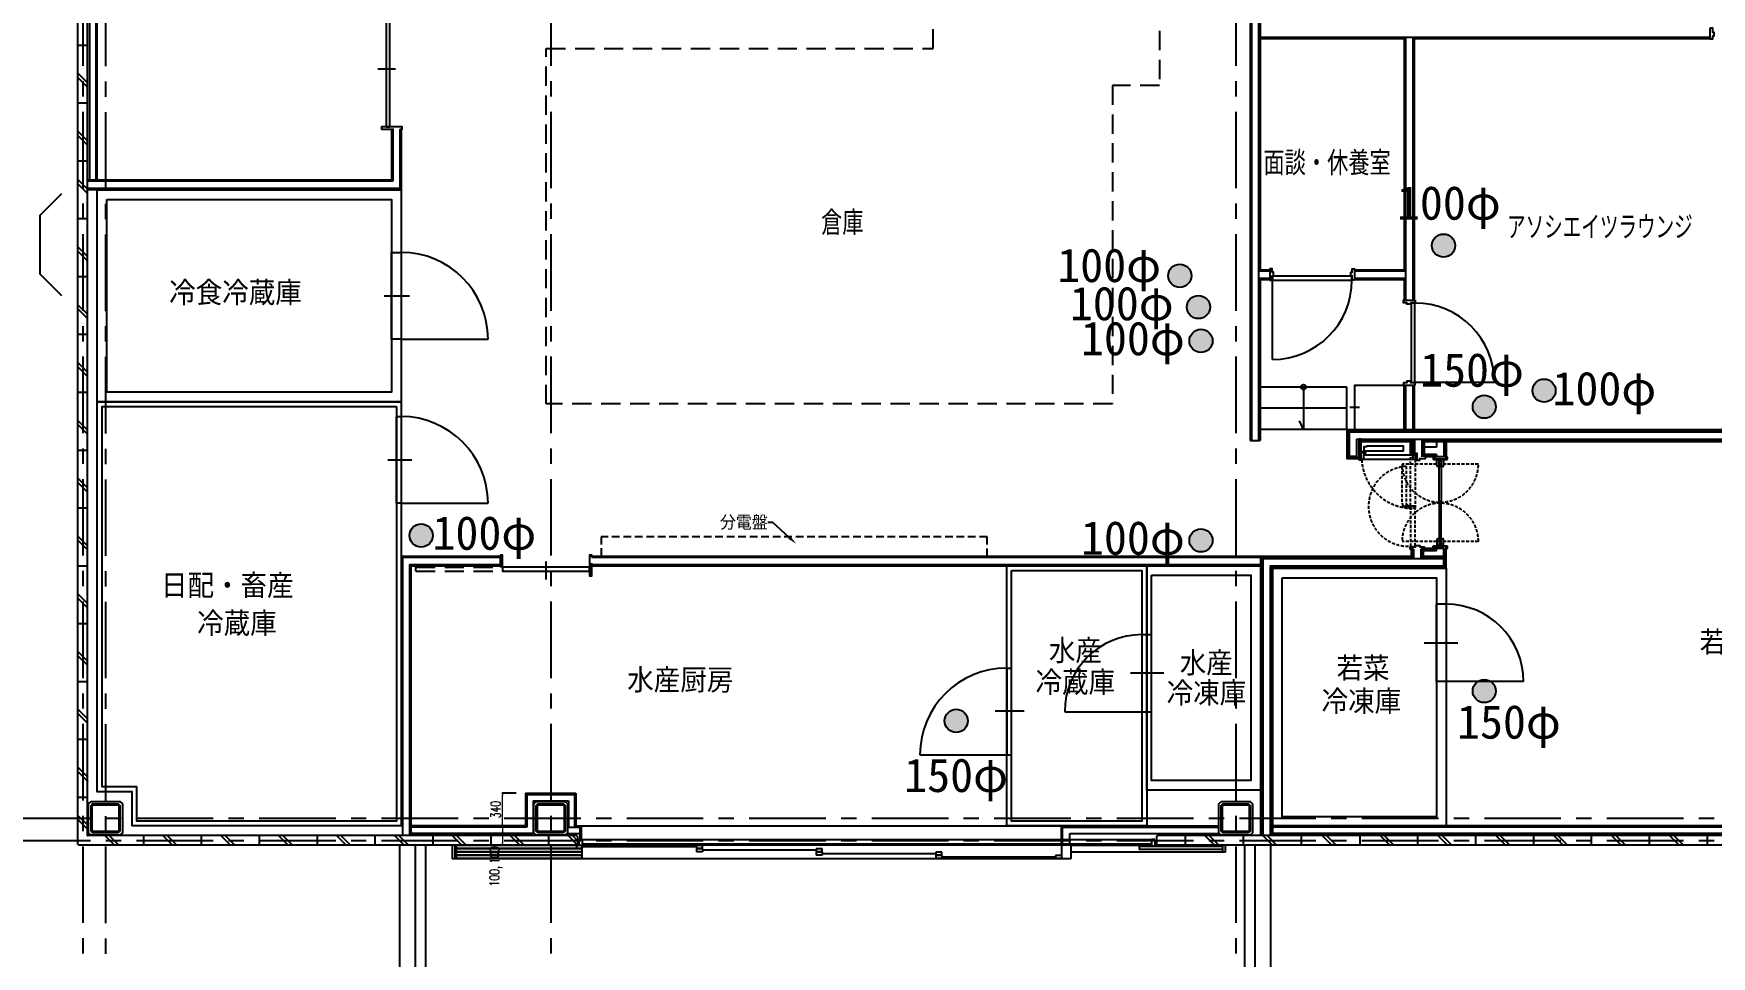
# Model space of a CAD drawing. Extents: x -119186 to 81257, y 1814 to 147180.
# Drawn here: x 24789 to 42180, y 23286 to 32860 of the extents above; entities that cross this region are included whole.
import ezdxf
from ezdxf import colors
from ezdxf.entities.mleader import LeaderData, LeaderLine
from ezdxf.enums import TextEntityAlignment as Align
from ezdxf.math import Vec2, Vec3

# ---------------------------------------------------------------- set-up
doc = ezdxf.new("R2010")
doc.units = 0
doc.header["$LTSCALE"] = 12.7
doc.header["$MEASUREMENT"] = 0
doc.header["$PDMODE"] = 1
doc.header["$PDSIZE"] = -2
for name, pattern in [('CENTER', [2, 1.25, -0.25, 0.25, -0.25]), ('DASHED', [0.75, 0.5, -0.25]), ('HIDDEN', [4.724409, 3.149606, -1.574803]), ('HIDDEN2', [0.1875, 0.125, -0.0625])]:
    doc.linetypes.add(name, pattern=pattern)
doc.layers.get('0').update_dxf_attribs({"linetype": 'CONTINUOUS'})
doc.layers.get('DEFPOINTS').update_dxf_attribs({"color": 1, "linetype": 'CONTINUOUS'})
for name, color, linetype in [('01扉', 7, 'CONTINUOUS'), ('02壁', 7, 'CONTINUOUS'), ('50 zones', 3, 'CONTINUOUS'), ('80_SHELL_TEXT', 7, 'CONTINUOUS'), ('85 shell', 7, 'CONTINUOUS'), ('A_寸法', 9, 'CONTINUOUS'), ('A_建築（下図）', 8, 'CONTINUOUS'), ('A_建築（什器）', 8, 'CONTINUOUS'), ('A_建築（冷蔵・冷凍庫）', 7, 'CONTINUOUS'), ('A_建築（建具）', 2, 'CONTINUOUS'), ('A_建築（新設・仕上げ）', 2, 'CONTINUOUS'), ('A_建築（軽鉄下地）', 8, 'CONTINUOUS'), ('A_通り芯', 8, 'CENTER')]:
    doc.layers.add(name, color=color, linetype=linetype)
doc.layers.add('A_冷媒用スリーブ', color=1, linetype='CONTINUOUS', true_color=0xff0000)
doc.layers.add('A_排水用スリーブ', color=5, linetype='CONTINUOUS', true_color=0x0000ff)
doc.styles.add('Dim', font='simplex.shx', dxfattribs={"width": 0.7, "bigfont": 'extfont2.shx'})
doc.styles.add('MUSER', font='SIMPLEX.shx', dxfattribs={"height": 300, "bigfont": 'BIGFONT.shx'})
doc.styles.get("Standard").update_dxf_attribs({"font": 'txt', "bigfont": 'BIGFONT.SHX'})
doc.styles.add('ゴシック', font='MS Gothic.ttf', dxfattribs={"height": 4})
doc.dimstyles.new('1-200', dxfattribs={"dimscale": 200, "dimtxt": 3, "dimasz": 1, "dimexe": 1, "dimexo": 1, "dimgap": 1, "dimtad": 1, "dimdec": 0, "dimtxsty": 'Dim', "dimblk": 'DOT', "dimcen": 2.5, "dimadec": 0, "dimazin": 0, "dimtfac": 1, "dimtdec": 0, "dimtix": 1, "dimtmove": 2, "dimatfit": 3, "dimldrblk": '引出線', "dimfxl": 1, "dimlwd": -1, "dimlwe": -1, "dimarcsym": 0})

# ---------------------------------------------------------------- blocks, each defined once
blk = doc.blocks.new('_Dot')
at = {"color": 0, "linetype": 'ByBlock', "lineweight": -2}
blk.add_line((-0.5, 0), (-1, 0), dxfattribs=at)
at = {"color": 0, "linetype": 'ByBlock', "const_width": 0.5}
blk.add_lwpolyline([(-0.25, 0, 1), (0.25, 0, 1)], format="xyb", close=True, dxfattribs=at)
blk = doc.blocks.new('*D24')
at = {"layer": 'A_寸法', "color": 0, "transparency": 16777216}
for p, q in [((29791, 24980), (29649, 24980)), ((29792, 24640), (29649, 24640))]:
    blk.add_line(p, q, dxfattribs=at)
at = {"layer": 'A_寸法', "color": 0, "lineweight": 13, "transparency": 16777216}
blk.add_line((29649, 24660), (29649, 24960), dxfattribs=at)
at = {"layer": 'DEFPOINTS', "color": 0, "transparency": 16777216}
for p in [(29649, 24980), (29791, 24980), (29792, 24640)]:
    blk.add_point(p, dxfattribs=at)
at = {"layer": 'A_寸法', "color": 0, "lineweight": 13, "transparency": 16777216, "xscale": 20, "yscale": 20, "zscale": 20}
for p, rotation in [((29649, 24980), 90), ((29649, 24640), 270)]:
    blk.add_blockref('_Dot', p, dxfattribs=dict(at, rotation=rotation))
at = {"layer": 'A_寸法', "color": 0, "transparency": 16777216, "insert": (29579, 24810), "char_height": 100, "attachment_point": 5, "rotation": 90, "style": 'Dim'}
blk.add_mtext('340', dxfattribs=at)
blk = doc.blocks.new('引出線')
at = {"color": 0, "linetype": 'ByBlock'}
for points in [[(0, 0), (-1.96, -0.4)], [(-1, 0), (0, 0)]]:
    blk.add_lwpolyline(points, dxfattribs=at)
blk = doc.blocks.new('*D25')
at = {"layer": 'A_寸法', "color": 0, "transparency": 16777216}
for p, q in [((29792, 24640), (29649, 24640)), ((29791, 24540), (29649, 24540))]:
    blk.add_line(p, q, dxfattribs=at)
at = {"layer": 'A_寸法', "color": 0, "lineweight": 13, "transparency": 16777216}
blk.add_line((29649, 24620), (29649, 24560), dxfattribs=at)
at = {"layer": 'DEFPOINTS', "color": 0, "transparency": 16777216}
for p in [(29649, 24540), (29791, 24540), (29792, 24640)]:
    blk.add_point(p, dxfattribs=at)
at = {"layer": 'A_寸法', "color": 0, "lineweight": 13, "transparency": 16777216, "xscale": 20, "yscale": 20, "zscale": 20}
for p, rotation in [((29649, 24640), 90), ((29649, 24540), 270)]:
    blk.add_blockref('_Dot', p, dxfattribs=dict(at, rotation=rotation))
at = {"layer": 'A_寸法', "color": 0, "transparency": 16777216, "insert": (29567, 24339), "char_height": 100, "attachment_point": 5, "rotation": 90, "style": 'Dim'}
blk.add_mtext('100', dxfattribs=at)
blk = doc.blocks.new('*D26')
at = {"layer": 'A_寸法', "color": 0, "transparency": 16777216}
for p, q in [((29792, 24540), (29649, 24540)), ((29790, 24440), (29649, 24440))]:
    blk.add_line(p, q, dxfattribs=at)
at = {"layer": 'A_寸法', "color": 0, "lineweight": 13, "transparency": 16777216}
blk.add_line((29649, 24520), (29649, 24460), dxfattribs=at)
at = {"layer": 'DEFPOINTS', "color": 0, "transparency": 16777216}
for p in [(29792, 24540), (29649, 24440), (29790, 24440)]:
    blk.add_point(p, dxfattribs=at)
at = {"layer": 'A_寸法', "color": 0, "lineweight": 13, "transparency": 16777216, "xscale": 20, "yscale": 20, "zscale": 20}
for p, rotation in [((29649, 24540), 90), ((29649, 24440), 270)]:
    blk.add_blockref('_Dot', p, dxfattribs=dict(at, rotation=rotation))
at = {"layer": 'A_寸法', "color": 0, "transparency": 16777216, "insert": (29581, 24118), "char_height": 100, "attachment_point": 5, "rotation": 90, "style": 'Dim'}
blk.add_mtext('100,', dxfattribs=at)

msp = doc.modelspace()

# ---------------------------------------------------------------- hatches: boundary and pattern name
at = {"layer": 'A_排水用スリーブ'}
h = msp.add_hatch(color=256, dxfattribs=at)
h.dxf.hatch_style = 1
h.paths.add_polyline_path([(39523.3, 30659.7, 1), (39283.3, 30659.7, 1)])
h = msp.add_hatch(color=256, dxfattribs=at)
h.dxf.hatch_style = 1
h.paths.add_polyline_path([(36789.5, 30347.1, 1), (36549.5, 30347.1, 1)])
h = msp.add_hatch(color=256, dxfattribs=at)
h.dxf.hatch_style = 1
h.paths.add_polyline_path([(36983.1, 30022.8, 1), (36743.1, 30022.8, 1)])
h = msp.add_hatch(color=256, dxfattribs=at)
h.dxf.hatch_style = 1
h.paths.add_polyline_path([(37009.6, 29671.8, 1), (36769.6, 29671.8, 1)])
h = msp.add_hatch(color=256, dxfattribs=at)
h.dxf.hatch_style = 1
h.paths.add_polyline_path([(40565.4, 29156, 1), (40325.4, 29156, 1)])
h = msp.add_hatch(color=256, dxfattribs=at)
h.dxf.hatch_style = 1
h.paths.add_polyline_path([(39946.1, 28988.4, 1), (39706.1, 28988.4, 1)])
h = msp.add_hatch(color=256, dxfattribs=at)
h.dxf.hatch_style = 1
h.paths.add_polyline_path([(28926.6, 27653, 1), (28686.6, 27653, 1)])
h = msp.add_hatch(color=256, dxfattribs=at)
h.dxf.hatch_style = 1
h.paths.add_polyline_path([(37009.6, 27602.6, 1), (36769.6, 27602.6, 1)])
h = msp.add_hatch(color=256, dxfattribs=at)
h.dxf.hatch_style = 1
h.paths.add_polyline_path([(39946.1, 26039.1, 1), (39706.1, 26039.1, 1)])
h = msp.add_hatch(color=256, dxfattribs=at)
h.dxf.hatch_style = 1
h.paths.add_polyline_path([(34472.5, 25730.3, 1), (34232.5, 25730.3, 1)])

# ---------------------------------------------------------------- linework, layer by layer
at = {"color": 8}
msp.add_lwpolyline([(36377.1, 27239.9), (37405.9, 27239.9), (37405.9, 25110), (36377.1, 25110)], close=True, dxfattribs=at)
msp.add_arc((39085.7, 28465.4), 35.4, 315, 135, dxfattribs=at)
at = {"layer": '01扉', "color": 8}
for p, q in [((39334.6, 28442.9), (39404.6, 28442.9)), ((39334.6, 28377.9), (39334.6, 28442.9)), ((39334.6, 28438.9), (39404.6, 28438.9)), ((39359.1, 28367.9), (39344.6, 28367.9)), ((39358, 28418.4), (39358, 28426.9)), ((39359, 28426.9), (39359, 28418.4)), ((39359.1, 27997.9), (39359.1, 28423.9)), ((39380.1, 28423.9), (39359.1, 28423.9)), ((39359.9, 27998.7), (39359.9, 28423.9)), ((39363.2, 28423.9), (39363.2, 28430.5)), ((39364.4, 28423.9), (39363.2, 28423.9)), ((39375.2, 28432.9), (39364, 28432.9)), ((39364.4, 28423.9), (39364.4, 28429.9)), ((39374.3, 28430.4), (39364.9, 28430.4)), ((39366.6, 28432.9), (39367.6, 28431.5)), ((39367.6, 28430.4), (39367.6, 28431.5)), ((39367.6, 28431.5), (39371.6, 28431.5)), ((39369.3, 28432.8), (39369.5, 28432.6)), ((39370, 28432.8), (39369.8, 28432.6)), ((39371.6, 28431.5), (39372.6, 28432.9)), ((39371.6, 28430.4), (39371.6, 28431.5)), ((39374.8, 28423.9), (39374.8, 28429.9)), ((39376, 28423.9), (39374.8, 28423.9)), ((39376, 28423.9), (39376, 28430.5)), ((39379.3, 28423.9), (39379.3, 27998.7)), ((39380.1, 28423.9), (39380.1, 27997.9)), ((39394.6, 28367.9), (39380.1, 28367.9)), ((39380.2, 28426.9), (39380.2, 28418.4)), ((39381.2, 28418.4), (39381.2, 28426.9)), ((39404.6, 28442.9), (39404.6, 28377.9)), ((39366.6, 28010.2), (39366.6, 27998.7)), ((39366.6, 28010.2), (39372.6, 28010.2)), ((39368.8, 28005.9), (39370.4, 28005.9)), ((39368.8, 28005.9), (39368.8, 27998.7)), ((39369.6, 28005.9), (39369.6, 27997.9)), ((39369.6, 27997.9), (39369.6, 28005.9)), ((39370.4, 27998.7), (39370.4, 28005.9)), ((39372.6, 27998.7), (39372.6, 28010.2)), ((39369.6, 27997.9), (39359.1, 27997.9)), ((39359.1, 27987.9), (39359.1, 27561.9)), ((39369.6, 27987.9), (39359.1, 27987.9)), ((39368.8, 27998.7), (39359.9, 27998.7)), ((39359.9, 27987.1), (39359.9, 27561.9)), ((39368.8, 27987.1), (39359.9, 27987.1)), ((39366.6, 27975.6), (39366.6, 27987.1)), ((39366.6, 27975.6), (39372.6, 27975.6)), ((39368.8, 27979.9), (39368.8, 27987.1)), ((39368.8, 27979.9), (39370.4, 27979.9)), ((39380.1, 27997.9), (39369.6, 27997.9)), ((39369.6, 27979.9), (39369.6, 27987.9)), ((39369.6, 27987.9), (39369.6, 27979.9)), ((39380.1, 27987.9), (39369.6, 27987.9)), ((39379.3, 27998.7), (39370.4, 27998.7)), ((39370.4, 27987.1), (39370.4, 27979.9)), ((39379.3, 27987.1), (39370.4, 27987.1)), ((39372.6, 27987.1), (39372.6, 27975.6)), ((39379.3, 27561.9), (39379.3, 27987.1)), ((39380.1, 27561.9), (39380.1, 27987.9)), ((39334.6, 27607.9), (39334.6, 27542.9)), ((39334.6, 27546.9), (39404.6, 27546.9)), ((39334.6, 27542.9), (39404.6, 27542.9)), ((39359.1, 27617.9), (39344.6, 27617.9)), ((39358, 27567.4), (39358, 27558.9)), ((39359, 27558.9), (39359, 27567.4)), ((39380.1, 27561.9), (39359.1, 27561.9)), ((39364.4, 27561.9), (39363.2, 27561.9)), ((39363.2, 27561.9), (39363.2, 27555.3)), ((39375.2, 27552.9), (39364, 27552.9)), ((39364.4, 27561.9), (39364.4, 27555.9)), ((39374.3, 27555.4), (39364.9, 27555.4)), ((39366.6, 27552.9), (39367.6, 27554.3)), ((39367.6, 27555.4), (39367.6, 27554.3)), ((39367.6, 27554.3), (39371.6, 27554.3)), ((39369.3, 27553), (39369.5, 27553.1)), ((39370, 27553), (39369.8, 27553.1)), ((39371.6, 27555.4), (39371.6, 27554.3)), ((39371.6, 27554.3), (39372.6, 27552.9)), ((39374.8, 27561.9), (39374.8, 27555.9)), ((39376, 27561.9), (39374.8, 27561.9)), ((39376, 27561.9), (39376, 27555.3)), ((39394.6, 27617.9), (39380.1, 27617.9)), ((39380.2, 27558.9), (39380.2, 27567.4)), ((39381.2, 27567.4), (39381.2, 27558.9)), ((39404.6, 27542.9), (39404.6, 27607.9))]:
    msp.add_line(p, q, dxfattribs=at)
at = {"layer": '01扉', "color": 8, "linetype": 'HIDDEN', "ltscale": 0.75}
for p, q in [((39380.1, 28367.9), (39359.1, 28367.9)), ((39380.1, 27617.9), (39359.1, 27617.9))]:
    msp.add_line(p, q, dxfattribs=at)
for centre, radius in [((39369.6, 28393.4), 6.5), ((39369.6, 28393.4), 5), ((39369.6, 27592.4), 6.5), ((39369.6, 27592.4), 5)]:
    msp.add_circle(centre, radius, dxfattribs=at)
at = {"layer": '01扉', "color": 8}
for centre, radius, start, end in [((39344.6, 28377.9), 10, 180, 270), ((39364, 28426.9), 6, 90, 180), ((39358.5, 28418.4), 0.5, 180, 0), ((39364, 28426.9), 5, 116.74368, 180), ((39362.2, 28430.5), 1, 0, 116.74368), ((39364.9, 28429.9), 0.5, 90, 180), ((39369.2, 28432.7), 0.2, 44.96122, 90), ((39369.6, 28432.8), 0.2, 224.84862, 270.00002), ((39369.6, 28432.8), 0.2, 269.99998, 315.15138), ((39370.1, 28432.7), 0.2, 90, 135.03878), ((39374.3, 28429.9), 0.5, 0, 90), ((39375.2, 28426.9), 6, 0, 90), ((39377, 28430.5), 1, 63.25632, 180), ((39375.2, 28426.9), 5, 0, 63.25632), ((39380.7, 28418.4), 0.5, 180, 0), ((39394.6, 28377.9), 10, 270, 0), ((39344.6, 27607.9), 10, 90, 180), ((39358.5, 27567.4), 0.5, 0, 180), ((39364, 27558.9), 6, 180, 270), ((39364, 27558.9), 5, 180, 243.25632), ((39362.2, 27555.3), 1, 243.25632, 0), ((39364.9, 27555.9), 0.5, 180, 270), ((39369.2, 27553.1), 0.2, 270, 315.03878), ((39369.6, 27553), 0.2, 89.99998, 135.15138), ((39369.6, 27553), 0.2, 44.84862, 90.00002), ((39370.1, 27553.1), 0.2, 224.96122, 270), ((39374.3, 27555.9), 0.5, 270, 0), ((39375.2, 27558.9), 6, 270, 0), ((39377, 27555.3), 1, 180, 296.74368), ((39375.2, 27558.9), 5, 296.74368, 0), ((39380.7, 27567.4), 0.5, 0, 180), ((39394.6, 27607.9), 10, 0, 90)]:
    msp.add_arc(centre, radius, start, end, dxfattribs=at)
at = {"layer": '02壁', "color": 8}
for points in [[(39299.1, 28467.9, 0.4142136), (39297.1, 28465.9), (39297.1, 28444.9, 0.4142136), (39299.1, 28442.9), (39440.1, 28442.9, 0.4142136), (39442.1, 28444.9), (39442.1, 28465.9, 0.4142136), (39440.1, 28467.9), (39422.1, 28467.9), (39422.1, 28466.3), (39440.5, 28466.3), (39440.5, 28444.5), (39298.7, 28444.5), (39298.7, 28466.3), (39317.1, 28466.3), (39317.1, 28467.9)], [(39299.1, 27517.9, -0.4142136), (39297.1, 27519.9), (39297.1, 27540.9, -0.4142136), (39299.1, 27542.9), (39440.1, 27542.9, -0.4142136), (39442.1, 27540.9), (39442.1, 27519.9, -0.4142136), (39440.1, 27517.9), (39422.1, 27517.9), (39422.1, 27519.5), (39440.5, 27519.5), (39440.5, 27541.3), (39298.7, 27541.3), (39298.7, 27519.5), (39317.1, 27519.5), (39317.1, 27517.9)]]:
    msp.add_lwpolyline(points, format="xyb", close=True, dxfattribs=at)
at = {"layer": '50 zones', "color": 8, "linetype": 'HIDDEN', "ltscale": 5}
msp.add_lwpolyline([(30102.1, 32706.2), (34112.1, 32706.2), (34112.1, 34387.5), (36458.1, 34387.5), (36458.1, 32321.2), (35972.1, 32321.2), (35972.1, 29017.3), (30102.1, 29017.3)], close=True, dxfattribs=at)
at = {"layer": '85 shell', "color": 8}
for p, q in [((39332.1, 26139.9), (39332.1, 26939.9)), ((39432.2, 26939.9), (39332.1, 26939.9)), ((39432.1, 26939.9), (39432.1, 26139.9)), ((39432.2, 26939.9), (39432.2, 26139.9)), ((36277.1, 26624.9), (36277.1, 25824.9)), ((36277.1, 26624.9), (36277.1, 25824.9)), ((36277.1, 26624.9), (36377.1, 26624.9)), ((36377.1, 25824.9), (36377.1, 26624.9)), ((39203.3, 26541.2), (39551.7, 26541.2)), ((39203.3, 26541.2), (39551.7, 26541.2)), ((34877.1, 26278.1), (34877.1, 25378.1)), ((34877.1, 26278.1), (34877.1, 25378.1)), ((34877.1, 26278.1), (34927.1, 26278.1)), ((34927.1, 25378.1), (34927.1, 26278.1)), ((36506, 26226.2), (36157.5, 26226.2)), ((36506, 26226.2), (36157.6, 26226.2)), ((40232.2, 26139.9), (39332.1, 26139.9)), ((35056, 25829.4), (34757.5, 25829.4)), ((35056, 25829.4), (34757.6, 25829.4)), ((35477.1, 25824.9), (36377.1, 25824.9)), ((33977.1, 25378.1), (34927.1, 25378.1))]:
    msp.add_line(p, q, dxfattribs=at)
for centre, radius, start, end in [((39432.2, 26139.9), 800, 0, 90), ((36277.1, 25824.9), 800, 90, 180), ((34877.1, 25378.1), 900, 90.0006, 180.0006)]:
    msp.add_arc(centre, radius, start, end, dxfattribs=at)
at = {"layer": 'A_冷媒用スリーブ'}
msp.add_lwpolyline([(25077.2, 31195.9), (24852.6, 30971.5), (24852.6, 30366.7), (25077.2, 30142.3)], dxfattribs=at)
at = {"layer": 'A_建築（下図）', "color": 8, "linetype": 'Continuous'}
for p, q in [((25249.6, 24448.1), (25249.6, 42331.9)), ((25349.6, 24540.4), (25349.6, 42331.9)), ((25249.6, 32739.9), (25349.6, 32739.9)), ((25249.6, 32447.2), (25349.6, 32347.2)), ((25249.6, 32402.9), (25349.6, 32302.9)), ((25249.6, 32139.9), (25349.6, 32139.9)), ((25249.6, 31847.2), (25349.6, 31747.2)), ((25249.6, 31802.9), (25349.6, 31702.9)), ((25249.6, 31539.9), (25349.6, 31539.9)), ((25249.6, 31344.5), (25349.6, 31244.5)), ((25249.6, 31300.1), (25349.6, 31200.1)), ((25249.6, 30939.9), (25349.6, 30939.9)), ((25249.6, 30647.2), (25349.6, 30547.2)), ((25249.6, 30602.9), (25349.6, 30502.9)), ((25249.6, 30339.9), (25349.6, 30339.9)), ((25249.6, 30047.2), (25349.6, 29947.2)), ((25249.6, 30002.9), (25349.6, 29902.9)), ((25249.6, 29739.9), (25349.6, 29739.9)), ((25249.6, 29447.2), (25349.6, 29347.2)), ((25249.6, 29402.9), (25349.6, 29302.9)), ((25249.6, 29139.9), (25349.6, 29139.9)), ((25249.6, 28847.2), (25349.6, 28747.2)), ((25249.6, 28802.9), (25349.6, 28702.9)), ((25249.6, 28539.9), (25349.6, 28539.9)), ((25249.6, 28247.2), (25349.6, 28147.2)), ((25249.6, 28202.9), (25349.6, 28102.9)), ((25249.6, 27939.9), (25349.6, 27939.9)), ((25249.6, 27647.2), (25349.6, 27547.2)), ((25249.6, 27602.9), (25349.6, 27502.9)), ((25249.6, 27339.9), (25349.6, 27339.9)), ((25249.6, 27047.2), (25349.6, 26947.2)), ((25249.6, 27002.9), (25349.6, 26902.9)), ((25249.6, 26739.9), (25349.6, 26739.9)), ((25251.7, 26447.2), (25351.7, 26347.2)), ((25251.7, 26402.9), (25351.7, 26302.9)), ((25251.7, 26139.9), (25351.7, 26139.9)), ((25251.7, 25847.2), (25351.7, 25747.2)), ((25251.7, 25802.9), (25351.7, 25702.9)), ((25251.7, 25539.9), (25351.7, 25539.9)), ((25251.7, 25247.2), (25351.7, 25147.2)), ((25251.7, 25202.9), (25351.7, 25102.9)), ((25251.7, 24939.9), (25351.7, 24939.9)), ((25249.6, 24750.2), (25349.6, 24650.2)), ((25249.6, 24705.9), (25349.6, 24605.9)), ((30419.1, 24539.9), (25350.1, 24539.9)), ((25529.4, 24539.9), (25629.4, 24439.9)), ((25573.8, 24539.9), (25673.8, 24439.9)), ((25927.1, 24539.9), (25927.1, 24439.9)), ((26129.4, 24539.9), (26229.4, 24439.9)), ((26173.8, 24539.9), (26273.8, 24439.9)), ((26527.1, 24539.9), (26527.1, 24439.9)), ((26729.4, 24539.9), (26829.4, 24439.9)), ((26773.8, 24539.9), (26873.8, 24439.9)), ((27127.1, 24539.9), (27127.1, 24439.9)), ((27329.4, 24539.9), (27429.4, 24439.9)), ((27373.8, 24539.9), (27473.8, 24439.9)), ((27727.1, 24539.9), (27727.1, 24439.9)), ((27929.4, 24539.9), (28029.4, 24439.9)), ((27973.8, 24539.9), (28073.8, 24439.9)), ((28327.1, 24539.9), (28327.1, 24439.9)), ((28529.4, 24539.9), (28629.4, 24439.9)), ((28573.8, 24539.9), (28673.8, 24439.9)), ((28927.1, 24539.9), (28927.1, 24439.9)), ((29129.4, 24539.9), (29229.4, 24439.9)), ((29173.8, 24539.9), (29273.8, 24439.9)), ((29527.1, 24539.9), (29527.1, 24439.9)), ((29729.4, 24539.9), (29829.4, 24439.9)), ((29773.8, 24539.9), (29873.8, 24439.9)), ((30127.1, 24539.9), (30127.1, 24439.9)), ((30329.4, 24539.9), (30424.3, 24445.1)), ((30373.8, 24539.9), (30427.1, 24486.5)), ((30419.1, 24539.9), (30427.1, 24531.9)), ((30427.1, 24531.9), (30427.1, 24447.9)), ((36427.1, 24531.9), (36435.1, 24539.9)), ((36427.1, 24531.9), (36427.1, 24447.9)), ((44101.6, 24539.9), (36435.1, 24539.9)), ((36727.1, 24539.9), (36727.1, 24439.9)), ((36929.4, 24539.9), (37029.4, 24439.9)), ((36973.8, 24539.9), (37073.8, 24439.9)), ((37327.1, 24539.9), (37327.1, 24439.9)), ((37529.4, 24539.9), (37629.4, 24439.9)), ((37573.8, 24539.9), (37673.8, 24439.9)), ((37927.1, 24539.9), (37927.1, 24439.9)), ((38145.2, 24539.9), (38245.2, 24439.9)), ((38189.6, 24539.9), (38289.6, 24439.9)), ((38534.8, 24539.9), (38534.8, 24439.9)), ((38745.2, 24539.9), (38845.2, 24439.9)), ((38789.6, 24539.9), (38889.6, 24439.9)), ((39134.8, 24539.9), (39134.8, 24439.9)), ((39345.2, 24539.9), (39445.2, 24439.9)), ((39389.6, 24539.9), (39489.6, 24439.9)), ((39734.8, 24539.9), (39734.8, 24439.9)), ((39945.2, 24539.9), (40045.2, 24439.9)), ((39989.6, 24539.9), (40089.6, 24439.9)), ((40334.8, 24539.9), (40334.8, 24439.9)), ((40545.2, 24539.9), (40645.2, 24439.9)), ((40589.6, 24539.9), (40689.6, 24439.9)), ((40934.8, 24539.9), (40934.8, 24439.9)), ((41145.2, 24539.9), (41245.2, 24439.9)), ((41189.6, 24539.9), (41289.6, 24439.9)), ((41534.8, 24539.9), (41534.8, 24439.9)), ((41747.2, 24539.9), (41847.2, 24439.9)), ((41791.6, 24539.9), (41891.6, 24439.9)), ((42134.8, 24539.9), (42134.8, 24439.9)), ((25249.8, 24447.7), (25257.6, 24439.9)), ((30419.1, 24439.9), (25257.6, 24439.9)), ((30441.6, 24439.9), (25280.2, 24439.9)), ((28586.6, 22476.9), (28586.6, 24439.9)), ((28854.6, 22744.9), (28854.6, 24439.9)), ((29127.1, 24439.9), (29127.1, 24299.9)), ((29172.1, 24439.9), (29142.1, 24439.9)), ((29157.1, 24439.9), (29157.1, 24299.9)), ((30477.1, 24437.4), (30417.1, 24437.4)), ((30417.1, 24437.4), (30417.1, 24407.4)), ((30477.1, 24407.4), (30417.1, 24407.4)), ((30427.1, 24447.9), (30419.1, 24439.9)), ((30442.1, 24499.9), (30442.1, 24439.9)), ((30442.1, 24499.9), (30477.1, 24499.9)), ((30442.1, 24439.9), (30477.1, 24439.9)), ((30477.1, 24499.9), (30477.1, 24439.9)), ((30477.1, 24499.9), (36377.1, 24499.9)), ((30477.1, 24454.9), (36377.1, 24454.9)), ((35442.1, 24439.9), (30477.1, 24439.9)), ((30477.1, 24407.4), (30477.1, 24437.4)), ((31662.1, 24422.4), (30477.1, 24422.4)), ((30499.6, 24454.9), (36377.1, 24454.9)), ((31722.1, 24437.4), (31662.1, 24437.4)), ((31662.1, 24437.4), (31662.1, 24407.4)), ((31722.1, 24407.4), (31662.1, 24407.4)), ((31722.1, 24402.4), (31662.1, 24402.4)), ((31662.1, 24402.4), (31662.1, 24372.4)), ((31722.1, 24372.4), (31662.1, 24372.4)), ((31722.1, 24407.4), (31722.1, 24437.4)), ((31722.1, 24402.4), (31722.1, 24372.4)), ((32902.1, 24387.4), (31722.1, 24387.4)), ((32962.1, 24402.4), (32902.1, 24402.4)), ((32902.1, 24402.4), (32902.1, 24372.4)), ((32962.1, 24372.4), (32902.1, 24372.4)), ((32962.1, 24367.4), (32902.1, 24367.4)), ((32902.1, 24367.4), (32902.1, 24337.4)), ((32962.1, 24372.4), (32962.1, 24402.4)), ((32962.1, 24367.4), (32962.1, 24337.4)), ((34142.1, 24352.4), (32962.1, 24352.4)), ((34202.1, 24367.4), (34142.1, 24367.4)), ((34142.1, 24367.4), (34142.1, 24337.4)), ((34202.1, 24337.4), (34202.1, 24367.4)), ((35442.1, 24439.9), (35442.1, 24299.9)), ((35542.1, 24439.9), (35442.1, 24439.9)), ((35542.1, 24439.9), (36377.1, 24439.9)), ((35542.1, 24439.9), (35542.1, 24299.9)), ((37117.1, 24369.9), (35542.1, 24369.9)), ((35564.6, 24439.9), (36377.1, 24439.9)), ((37139.6, 24369.9), (35564.6, 24369.9)), ((37117.1, 24425.9), (36247.1, 24425.9)), ((36247.1, 24425.9), (36247.1, 24395.9)), ((37117.1, 24395.9), (36247.1, 24395.9)), ((36377.1, 24499.9), (36377.1, 24429.9)), ((36412.1, 24499.9), (36377.1, 24499.9)), ((36412.1, 24429.9), (36377.1, 24429.9)), ((36412.1, 24499.9), (36412.1, 24429.9)), ((36427.1, 24447.9), (36435.1, 24439.9)), ((40927.1, 24439.9), (36435.1, 24439.9)), ((44101.6, 24439.9), (36457.6, 24439.9)), ((37117.1, 24369.9), (37117.1, 24439.9)), ((37142.1, 24369.9), (37117.1, 24369.9)), ((37142.1, 24369.9), (37142.1, 24439.9)), ((37344.6, 22744.9), (37344.6, 24439.9)), ((37612.6, 22476.9), (37612.6, 24439.9)), ((44101.6, 24439.9), (39384.8, 24439.9)), ((29157.1, 24299.9), (29127.1, 24299.9)), ((35442.1, 24299.9), (29157.1, 24299.9)), ((32962.1, 24337.4), (32902.1, 24337.4)), ((34202.1, 24337.4), (34142.1, 24337.4)), ((34202.1, 24332.4), (34142.1, 24332.4)), ((34142.1, 24332.4), (34142.1, 24302.4)), ((34202.1, 24302.4), (34142.1, 24302.4)), ((34202.1, 24332.4), (34202.1, 24302.4)), ((35382.1, 24317.4), (34202.1, 24317.4)), ((35442.1, 24332.4), (35382.1, 24332.4)), ((35382.1, 24332.4), (35382.1, 24302.4)), ((35442.1, 24302.4), (35382.1, 24302.4)), ((35542.1, 24299.9), (35442.1, 24299.9))]:
    msp.add_line(p, q, dxfattribs=at)
at = {"layer": 'A_建築（下図）', "color": 8}
for p, q in [((28749.6, 22639.9), (28749.6, 24439.9)), ((29172.1, 24407.4), (29172.1, 24437.4)), ((30477.1, 24437.4), (29172.1, 24437.4)), ((30477.1, 24407.4), (29172.1, 24407.4)), ((29172.1, 24372.4), (29172.1, 24402.4)), ((30477.1, 24402.4), (29172.1, 24402.4)), ((30477.1, 24372.4), (29172.1, 24372.4)), ((29172.1, 24337.4), (29172.1, 24367.4)), ((30477.1, 24367.4), (29172.1, 24367.4)), ((30477.1, 24372.4), (30477.1, 24402.4)), ((30477.1, 24337.4), (30477.1, 24367.4)), ((37449.6, 22639.9), (37449.6, 24439.9)), ((30477.1, 24337.4), (29172.1, 24337.4)), ((29172.1, 24302.4), (29172.1, 24332.4)), ((30477.1, 24332.4), (29172.1, 24332.4)), ((30477.1, 24302.4), (29172.1, 24302.4)), ((30477.1, 24302.4), (30477.1, 24332.4))]:
    msp.add_line(p, q, dxfattribs=at)
at = {"layer": 'A_建築（下図）', "color": 8, "flags": 128}
for points in [[(25384.8, 24894.9), (25684.8, 24894.9), (25709.8, 24869.9), (25709.8, 24569.9), (25684.8, 24544.9), (25384.8, 24544.9), (25359.8, 24569.9), (25359.8, 24869.9), (25384.8, 24894.9)], [(29999.6, 24894.9), (30299.6, 24894.9), (30324.6, 24869.9), (30324.6, 24569.9), (30299.6, 24544.9), (29999.6, 24544.9), (29974.6, 24569.9), (29974.6, 24869.9), (29999.6, 24894.9)], [(37099.6, 24894.9), (37399.6, 24894.9), (37424.6, 24869.9), (37424.6, 24569.9), (37399.6, 24544.9), (37099.6, 24544.9), (37074.6, 24569.9), (37074.6, 24869.9), (37099.6, 24894.9)]]:
    msp.add_lwpolyline(points, close=True, dxfattribs=at)
at = {"layer": 'A_建築（下図）', "color": 8, "linetype": 'Continuous', "flags": 128}
for points in [[(25667.8, 24569.9), (25401.8, 24569.9), (25384.8, 24586.9), (25384.8, 24852.9), (25401.8, 24869.9), (25667.8, 24869.9), (25684.8, 24852.9), (25684.8, 24586.9), (25667.8, 24569.9)], [(30282.6, 24569.9), (30016.6, 24569.9), (29999.6, 24586.9), (29999.6, 24852.9), (30016.6, 24869.9), (30282.6, 24869.9), (30299.6, 24852.9), (30299.6, 24586.9), (30282.6, 24569.9)], [(37382.6, 24569.9), (37116.6, 24569.9), (37099.6, 24586.9), (37099.6, 24852.9), (37116.6, 24869.9), (37382.6, 24869.9), (37399.6, 24852.9), (37399.6, 24586.9), (37382.6, 24569.9)], [(25667.8, 24581.9), (25401.8, 24581.9), (25396.8, 24586.9), (25396.8, 24852.9), (25401.8, 24857.9), (25667.8, 24857.9), (25672.8, 24852.9), (25672.8, 24586.9), (25667.8, 24581.9)], [(30282.6, 24581.9), (30016.6, 24581.9), (30011.6, 24586.9), (30011.6, 24852.9), (30016.6, 24857.9), (30282.6, 24857.9), (30287.6, 24852.9), (30287.6, 24586.9), (30282.6, 24581.9)], [(37382.6, 24581.9), (37116.6, 24581.9), (37111.6, 24586.9), (37111.6, 24852.9), (37116.6, 24857.9), (37382.6, 24857.9), (37387.6, 24852.9), (37387.6, 24586.9), (37382.6, 24581.9)]]:
    msp.add_lwpolyline(points, close=True, dxfattribs=at)
at = {"layer": 'A_建築（下図）', "color": 8, "linetype": 'Continuous'}
for centre, end in [((25350.1, 24540.4), 270), ((25250.1, 24448.1), 225)]:
    msp.add_arc(centre, 0.5, 180, end, dxfattribs=at)
at = {"layer": 'A_建築（什器）', "color": 8}
for p, q in [((38402.1, 29192.4), (37502.1, 29192.4)), ((37952.1, 29192.4), (37952.1, 28752.4)), ((38402.1, 28752.4), (38402.1, 29192.4)), ((38402.1, 28972.4), (37502.1, 28972.4)), ((38532.1, 28979.9), (38432.1, 28979.9)), ((38402.1, 28752.4), (37502.1, 28752.4)), ((37952.1, 28752.4), (37912.3, 28841.6))]:
    msp.add_line(p, q, dxfattribs=at)
at = {"layer": 'A_建築（什器）', "color": 8, "linetype": 'HIDDEN2', "ltscale": 50}
for p, q in [((34672.9, 27639.9), (30672.9, 27639.9)), ((30672.9, 27639.9), (30672.9, 27439.9)), ((34672.9, 27439.9), (34672.9, 27639.9)), ((30672.9, 27439.9), (34672.9, 27439.9))]:
    msp.add_line(p, q, dxfattribs=at)
at = {"layer": 'A_建築（什器）', "color": 8}
msp.add_lwpolyline([(38997.1, 28752.4), (38997.1, 29207.4), (38482.1, 29207.4), (38482.1, 28752.4)], close=True, dxfattribs=at)
msp.add_circle((37952.1, 29192.4), 26.1, dxfattribs=at)
at = {"layer": 'A_建築（冷蔵・冷凍庫）', "color": 8}
for p, q in [((28422.8, 30139.9), (28687.2, 30139.9)), ((28599.6, 29689.9), (29499.6, 29689.9)), ((28460.2, 28437), (28710.7, 28437)), ((28599.6, 27987), (29499.6, 27987))]:
    msp.add_line(p, q, dxfattribs=at)
for points in [[(25449.6, 31239.9), (28599.6, 31239.9), (28599.6, 29039.9), (25449.6, 29039.9)], [(25549.6, 31139.9), (28499.6, 31139.9), (28499.6, 29139.9), (25549.6, 29139.9)], [(28499.6, 30589.9), (28599.6, 30589.9), (28599.6, 29689.9), (28499.6, 29689.9)], [(28549.6, 28989.9), (28549.6, 24689.9), (25859.8, 24689.9), (25859.8, 25044.9), (25499.6, 25044.9), (25499.6, 28989.9)], [(28549.6, 28887), (28599.6, 28887), (28599.6, 27987), (28549.6, 27987)], [(34877.1, 27339.9), (36327.1, 27339.9), (36327.1, 24639.9), (34877.1, 24639.9)], [(36327.1, 27339.9), (37507.1, 27339.9), (37507.1, 25009.9), (36327.1, 25009.9)], [(37632.1, 27314.9), (39432.1, 27314.9), (39432.1, 24634.9), (37632.1, 24634.9)], [(34927.1, 27289.9), (36277.1, 27289.9), (36277.1, 24689.9), (34927.1, 24689.9)], [(37732.1, 27214.9), (39332.1, 27214.9), (39332.1, 24734.9), (37732.1, 24734.9)]]:
    msp.add_lwpolyline(points, close=True, dxfattribs=at)
msp.add_lwpolyline([(28599.6, 29039.9), (28599.6, 24639.9), (25809.8, 24639.9), (25809.8, 24994.9), (25449.6, 24994.9), (25449.6, 29039.9), (28599.6, 29039.9)], dxfattribs=at)
for centre in [(28599.6, 29689.9), (28599.6, 27987)]:
    msp.add_arc(centre, 900, 0, 90, dxfattribs=at)
at = {"layer": 'A_建築（建具）', "color": 8}
for p, q in [((28541.9, 32491.4), (28357.4, 32491.4)), ((37630.1, 29478.9), (37630.1, 30302.9)), ((39930.6, 29240.4), (39106.6, 29240.4)), ((38523.9, 28437.4), (38548.9, 28437.4)), ((39057.7, 28505.4), (39125.7, 28505.4)), ((39125.7, 28505.4), (39125.7, 28435.4)), ((28750.6, 27283.4), (28750.6, 27323.4)), ((30100.6, 27382.1), (30100.6, 27197.6))]:
    msp.add_line(p, q, dxfattribs=at)
at = {"layer": 'A_建築（建具）', "color": 8, "linetype": 'HIDDEN', "ltscale": 0.8}
for p, q in [((39765.1, 28393.4), (38974.1, 28393.4)), ((39765.1, 27592.4), (38974.1, 27592.4))]:
    msp.add_line(p, q, dxfattribs=at)
at = {"layer": 'A_建築（建具）', "color": 8, "linetype": 'HIDDEN', "ltscale": 5}
for p, q in [((28750.6, 27323.4), (29575.6, 27323.4)), ((28750.6, 27283.4), (29575.6, 27283.4))]:
    msp.add_line(p, q, dxfattribs=at)
at = {"layer": 'A_建築（建具）', "color": 8}
for points in [[(28483.1, 33091.4), (28443.1, 33091.4), (28443.1, 31891.4), (28483.1, 31891.4)], [(37630.1, 30302.9), (38454.1, 30302.9), (38454.1, 30342.9), (37630.1, 30342.9)], [(39106.6, 29240.4), (39106.6, 30064.4), (39066.6, 30064.4), (39066.6, 29240.4)], [(29625.6, 27449.9), (29625.6, 27329.9), (29650.6, 27329.9), (29650.6, 27449.9)], [(29650.6, 27323.4), (29650.6, 27283.4), (30550.6, 27283.4), (30550.6, 27323.4)]]:
    msp.add_lwpolyline(points, close=True, dxfattribs=at)
for points in [[(42166.4, 32919.9), (42191.4, 32919.9), (42191.4, 32873.9), (42206.4, 32873.9), (42206.4, 32833.9), (42191.4, 32833.9), (42191.4, 32799.9), (42166.4, 32799.9), (42166.4, 32919.9)], [(28587.2, 31866.4), (28609.6, 31866.4), (28609.6, 31891.4), (28394.7, 31891.4), (28394.7, 31866.4), (28523.5, 31866.4)], [(37602.1, 30299.9), (37627.1, 30299.9), (37627.1, 30345.9), (37642.1, 30345.9), (37642.1, 30385.9), (37627.1, 30385.9), (37627.1, 30419.9), (37602.1, 30419.9), (37602.1, 30299.9)], [(38482.1, 30299.9), (38457.1, 30299.9), (38457.1, 30345.9), (38442.1, 30345.9), (38442.1, 30385.9), (38457.1, 30385.9), (38457.1, 30419.9), (38482.1, 30419.9), (38482.1, 30299.9)], [(39109.6, 30092.4), (39109.6, 30067.4), (39063.6, 30067.4), (39063.6, 30052.4), (39023.6, 30052.4), (39023.6, 30067.4), (38989.6, 30067.4), (38989.6, 30092.4), (39109.6, 30092.4)], [(39109.6, 29212.4), (39109.6, 29237.4), (39063.6, 29237.4), (39063.6, 29252.4), (39023.6, 29252.4), (39023.6, 29237.4), (38989.6, 29237.4), (38989.6, 29212.4), (39109.6, 29212.4)], [(39082.7, 28607.4), (39057.7, 28607.4), (39057.7, 28505.4), (39125.7, 28505.4), (39125.7, 28435.4), (39157.7, 28435.4), (39157.7, 28450.4), (39217.7, 28450.4), (39217.7, 28475.4), (39172.7, 28475.4)], [(39125.7, 28435.4), (39113.7, 28435.4), (39125.7, 28447.4)], [(39092.7, 27510.4), (39057.7, 27510.4), (39057.7, 27535.4), (39113.7, 27535.4), (39113.7, 27550.4), (39157.7, 27550.4), (39157.7, 27535.4), (39202.7, 27535.4), (39202.7, 27510.4), (39167.7, 27510.4)], [(30575.6, 27427.4), (30575.6, 27449.9), (30550.6, 27449.9), (30550.6, 27234.9), (30575.6, 27234.9), (30575.6, 27364.8)]]:
    msp.add_lwpolyline(points, dxfattribs=at)
at = {"layer": 'A_建築（建具）', "color": 8, "ltscale": 5}
msp.add_lwpolyline([(38603.9, 28580.4), (38603.9, 28571.4), (38578.9, 28571.4), (38578.9, 28530.4), (38988, 28530.4), (38988, 28580.4)], close=True, dxfattribs=at)
msp.add_lwpolyline([(38578.9, 28440.4), (38555.5, 28440.4, -0.4142136), (38553.9, 28442), (38553.9, 28442, -0.4142136), (38555.5, 28443.6), (38578.9, 28443.6), (38578.9, 28490.4), (39110.7, 28490.4), (39110.7, 28440.4)], format="xyb", close=True, dxfattribs=at)
at = {"layer": 'A_建築（建具）', "color": 8, "linetype": 'DASHED', "ltscale": 5}
for points in [[(38970.7, 27983.6), (38979.7, 27983.6), (38979.7, 27958.6), (39020.7, 27958.6), (39020.7, 28367.7), (38970.7, 28367.7)], [(39110.7, 27927.6), (39101.7, 27927.6), (39101.7, 27952.6), (39060.7, 27952.6), (39060.7, 27540.4), (39110.7, 27540.4)]]:
    msp.add_lwpolyline(points, close=True, dxfattribs=at)
msp.add_lwpolyline([(39107.5, 27958.6), (39060.7, 27958.6), (39060.7, 28490.4), (39110.7, 28490.4), (39110.7, 27958.6)], dxfattribs=at)
msp.add_lwpolyline([(39110.7, 27958.6), (39110.7, 27935.2, -0.4142136), (39109.1, 27933.6), (39109.1, 27933.6, -0.4142136), (39107.5, 27935.2), (39107.5, 27958.6)], format="xyb", dxfattribs=at)
for centre, radius in [((38575.9, 28510.4), 17.5), ((38575.9, 28510.4), 5), ((39040.7, 27955.6), 17.5), ((39040.7, 27955.6), 5)]:
    msp.add_circle(centre, radius, dxfattribs=at)
at = {"layer": 'A_建築（建具）', "color": 8}
msp.add_circle((39085.7, 28465.4), 5, dxfattribs=at)
for centre, start, end in [((37630.1, 30302.9), 270, 0), ((39106.6, 29240.4), 0, 90)]:
    msp.add_arc(centre, 824, start, end, dxfattribs=at)
at = {"layer": 'A_建築（建具）', "color": 8, "linetype": 'HIDDEN', "ltscale": 0.8}
for centre, radius, start, end in [((39085.7, 28465.4), 530.7, 182.69982, 272.35419), ((39040.7, 27955.6), 414.6, 99.72042, 272.76503), ((39369.6, 28393.4), 395.5, 180, 0), ((39369.6, 27592.4), 395.5, 0, 180)]:
    msp.add_arc(centre, radius, start, end, dxfattribs=at)
at = {"layer": 'A_建築（新設・仕上げ）', "color": 8}
for p, q in [((25449.6, 31339.9), (25449.6, 35479.9)), ((37399.6, 35487.4), (37399.6, 28639.9)), ((37502.1, 35487.4), (37502.1, 30409.9)), ((37502.1, 32809.9), (38997.1, 32809.9)), ((38997.1, 32809.9), (38997.1, 30409.9)), ((39099.6, 32809.9), (39099.6, 30092.4)), ((39099.6, 32809.9), (42166.4, 32809.9)), ((28499.6, 31866.4), (28499.6, 31339.9)), ((28599.6, 31866.4), (28599.6, 31239.9)), ((28499.6, 31339.9), (25349.6, 31339.9)), ((28599.6, 31239.9), (25349.6, 31239.9)), ((37502.1, 30409.9), (37602.1, 30409.9)), ((37502.1, 30309.9), (37602.1, 30309.9)), ((37502.1, 30309.9), (37502.1, 28639.9)), ((38482.1, 30409.9), (38997.1, 30409.9)), ((38482.1, 30309.9), (38997.1, 30309.9)), ((38997.1, 30309.9), (38997.1, 30092.4)), ((38997.1, 29212.4), (38997.1, 28752.4)), ((39099.6, 29212.4), (39099.6, 28752.4)), ((38402.1, 28752.4), (46382.1, 28752.4)), ((38402.1, 28752.4), (38402.1, 28447.4)), ((38414.6, 28739.9), (46369.6, 28739.9)), ((38414.6, 28739.9), (38414.6, 28459.9)), ((37399.6, 28639.9), (37502.1, 28639.9)), ((38548.9, 28639.9), (39095.2, 28639.9)), ((38548.9, 28627.4), (39082.7, 28627.4)), ((39082.7, 28515.5), (39082.7, 28627.4)), ((39095.2, 28515.5), (39095.2, 28639.9)), ((39195.2, 28475.4), (39195.2, 28639.9)), ((39195.2, 28639.9), (46269.6, 28639.9)), ((39207.7, 28475.4), (39207.7, 28627.4)), ((39207.7, 28627.4), (46257.1, 28627.4)), ((39419.6, 28627.4), (39419.6, 28467.9)), ((39432.1, 28627.4), (39432.1, 28467.9)), ((38523.9, 28447.4), (38402.1, 28447.4)), ((38523.9, 28459.9), (38414.6, 28459.9)), ((39332.1, 28480.4), (39207.7, 28480.4)), ((39332.1, 28467.9), (39217.7, 28467.9)), ((39369.6, 27997.9), (39369.6, 27987.9)), ((39067.7, 27510.4), (39067.7, 27439.9)), ((39080.2, 27510.4), (39080.2, 27427.4)), ((39180.2, 27510.4), (39180.2, 27427.4)), ((39192.7, 27510.4), (39192.7, 27439.9)), ((39332.1, 27517.9), (39202.7, 27517.9)), ((39332.1, 27505.4), (39202.7, 27505.4)), ((39419.6, 27439.9), (39419.6, 27517.9)), ((39432.1, 27439.9), (39432.1, 27517.9)), ((28599.6, 27439.9), (29625.6, 27439.9)), ((28699.6, 27339.9), (28699.6, 24539.9)), ((28699.6, 27339.9), (29625.6, 27339.9)), ((30575.6, 27439.9), (37507.1, 27439.9)), ((30575.6, 27339.9), (37124.3, 27339.9)), ((37507.1, 27439.9), (37507.1, 24539.9)), ((37507.1, 27439.9), (39067.7, 27439.9)), ((37519.6, 27427.4), (37519.6, 24539.9)), ((37519.6, 27427.4), (39080.2, 27427.4)), ((37619.6, 27327.4), (37619.6, 24539.9)), ((37619.6, 27327.4), (39419.6, 27327.4)), ((37632.1, 27314.9), (37632.1, 24539.9)), ((37632.1, 27314.9), (39432.1, 27314.9)), ((39180.2, 27427.4), (39419.6, 27427.4)), ((39192.7, 27439.9), (39432.1, 27439.9)), ((39419.6, 27327.4), (39419.6, 27427.4)), ((39432.1, 27314.9), (39432.1, 27439.9)), ((29889.6, 24979.9), (30409.6, 24979.9)), ((29889.6, 24979.9), (29889.6, 24639.9)), ((30409.6, 24979.9), (30409.6, 24639.9)), ((29889.6, 24639.9), (28699.6, 24639.9)), ((30409.6, 24639.9), (37074.6, 24639.9)), ((30467.1, 24499.9), (30467.1, 24639.9)), ((35442.1, 24439.9), (35442.1, 24639.9)), ((44997.1, 24639.9), (37632.1, 24639.9))]:
    msp.add_line(p, q, dxfattribs=at)
msp.add_lwpolyline([(38523.9, 28437.4), (38548.9, 28437.4), (38548.9, 28652.4), (38523.9, 28652.4)], close=True, dxfattribs=at)
at = {"layer": 'A_建築（軽鉄下地）', "color": 8, "ltscale": 50}
for p, q in [((25372.1, 31339.9), (25372.1, 35479.9)), ((25437.1, 31339.9), (25437.1, 35479.9)), ((37412.1, 35487.4), (37412.1, 28639.9)), ((37487.1, 35487.4), (37487.1, 28639.9)), ((37502.1, 32822.4), (42166.4, 32822.4)), ((39009.6, 32822.4), (39009.6, 30092.4)), ((39084.6, 32822.4), (39084.6, 30092.4)), ((28512.1, 31866.4), (28512.1, 31327.4)), ((28587.1, 31866.4), (28587.1, 31252.4)), ((28512.1, 31327.4), (25349.6, 31327.4)), ((28587.1, 31252.4), (25349.6, 31252.4)), ((37487.1, 30397.4), (37602.1, 30397.4)), ((37487.1, 30322.4), (37602.1, 30322.4)), ((38482.1, 30397.4), (39009.6, 30397.4)), ((38482.1, 30322.4), (39009.6, 30322.4)), ((39009.6, 29212.4), (39009.6, 28752.4)), ((39084.6, 29212.4), (39084.6, 28752.4)), ((38427.1, 28727.4), (46357.1, 28727.4)), ((38427.1, 28727.4), (38427.1, 28472.4)), ((38502.1, 28652.4), (46282.1, 28652.4)), ((38502.1, 28652.4), (38502.1, 28472.4)), ((39107.7, 28515.5), (39107.7, 28652.4)), ((39182.7, 28475.4), (39182.7, 28652.4)), ((39332.1, 28567.9), (39207.7, 28567.9)), ((39332.1, 28627.4), (39332.1, 28567.9)), ((39407.1, 28627.4), (39407.1, 28467.9)), ((38502.1, 28472.4), (38427.1, 28472.4)), ((39332.1, 28492.9), (39207.7, 28492.9)), ((39332.1, 28492.9), (39332.1, 28467.9)), ((39407.1, 28467.9), (39332.1, 28467.9)), ((39092.7, 27510.4), (39092.7, 27414.9)), ((39167.7, 27510.4), (39167.7, 27414.9)), ((39332.1, 27492.9), (39202.7, 27492.9)), ((39332.1, 27492.9), (39332.1, 27517.9)), ((39407.1, 27517.9), (39332.1, 27517.9)), ((39407.1, 27439.9), (39407.1, 27517.9)), ((28612.1, 27427.4), (28612.1, 24539.9)), ((28612.1, 27427.4), (29625.6, 27427.4)), ((28687.1, 27352.4), (28687.1, 24539.9)), ((28687.1, 27352.4), (29625.6, 27352.4)), ((30575.6, 27427.4), (37124.3, 27427.4)), ((30575.6, 27427.4), (37507.1, 27427.4)), ((30575.6, 27352.4), (37507.1, 27352.4)), ((37532.1, 27414.9), (37532.1, 24539.9)), ((37532.1, 27414.9), (39407.1, 27414.9)), ((37607.1, 27339.9), (37607.1, 24539.9)), ((37607.1, 27339.9), (39407.1, 27339.9)), ((39407.1, 27339.9), (39407.1, 27414.9)), ((29902.1, 24967.4), (29902.1, 24627.4)), ((29902.1, 24967.4), (30397.1, 24967.4)), ((29967.1, 24902.4), (30332.1, 24902.4)), ((29967.1, 24902.4), (29967.1, 24562.4)), ((30332.1, 24902.4), (30332.1, 24627.4)), ((30397.1, 24967.4), (30397.1, 24627.4)), ((29902.1, 24627.4), (28699.6, 24627.4)), ((29967.1, 24562.4), (28699.6, 24562.4)), ((30324.6, 24627.4), (30454.6, 24627.4)), ((30324.6, 24562.4), (30454.6, 24562.4)), ((30454.6, 24499.9), (30454.6, 24639.9)), ((35454.6, 24439.9), (35454.6, 24627.4)), ((35454.6, 24627.4), (37074.6, 24627.4)), ((35529.6, 24562.4), (37074.6, 24562.4)), ((35529.6, 24439.9), (35529.6, 24562.4)), ((45009.6, 24627.4), (37632.1, 24627.4)), ((45074.6, 24562.4), (37632.1, 24562.4))]:
    msp.add_line(p, q, dxfattribs=at)
at = {"layer": 'A_排水用スリーブ'}
for centre in [(39403.3, 30659.7), (36669.5, 30347.1), (36863.1, 30022.8), (36889.6, 29671.8), (40445.4, 29156), (39826.1, 28988.4), (28806.6, 27653), (36889.6, 27602.6), (39826.1, 26039.1), (34352.5, 25730.3)]:
    msp.add_circle(centre, 120, dxfattribs=at)
at = {"layer": 'A_通り芯', "color": 8, "ltscale": 50}
for p, q in [((25299.6, 54908.3), (25299.6, 17613.6)), ((25534.8, 54905.4), (25534.8, 17613.6)), ((30149.6, 54908.3), (30149.6, 17613.6)), ((37249.6, 54908.3), (37249.6, 17613.6)), ((22047.1, 24719.9), (78257.9, 24719.9)), ((22047.1, 24489.9), (78257.9, 24489.9))]:
    msp.add_line(p, q, dxfattribs=at)

# ---------------------------------------------------------------- texts
at = {"layer": '80_SHELL_TEXT', "color": 8}
for s, width, p in [('面談・休養室', 0.8, (37536.8, 31639.4)), ('倉庫', 0.8, (32951.9, 31019.1)), ('アソシエイツラウンジ', 0.7, (40061.5, 30973.6))]:
    msp.add_text(s, height=250, dxfattribs=dict(at, width=width)).set_placement(p, align=Align.TOP_LEFT)
for s, p in [('冷食冷蔵庫', (26194.7, 30291.4)), ('日配・畜産', (26110.2, 27253.5)), ('冷蔵庫 ', (26484.3, 26861.2)), ('若菜厨房', (42057.1, 26665.6)), ('水産厨房', (30942.5, 26274))]:
    msp.add_text(s, height=250, dxfattribs=at).set_placement(p, align=Align.TOP_LEFT)
for s, p in [('水産', (35588.4, 26452.9)), ('水産', (36944, 26325.3)), ('冷蔵庫', (35586.8, 26124.7)), ('若菜', (38569.2, 26270.1)), ('冷凍庫', (36945.9, 26012.8)), ('冷凍庫', (38552.4, 25927))]:
    msp.add_text(s, height=250, dxfattribs=at).set_placement(p, align=Align.MIDDLE_CENTER)
at = {"layer": 'A_建築（什器）', "color": 8, "linetype": 'HIDDEN2', "ltscale": 50, "style": 'MUSER', "flags": 3}
msp.add_attdef('CODE', (37412.1, 29132.3), 'AC4518SS', height=0.01, rotation=180, dxfattribs=at)
at = {"layer": 'A_建築（什器）', "color": 8, "style": 'MUSER', "flags": 3}
msp.add_attdef('CODE', (38997.1, 28752.4), 'AC4518SS', height=0.01, rotation=90, dxfattribs=at)
at = {"layer": 'A_排水用スリーブ', "style": 'ゴシック'}
for s, p in [('100φ', (38920.7, 30928.8)), ('100φ', (35399.8, 30281.6)), ('100φ', (35530.4, 29885.5)), ('100φ', (35645.5, 29522.7)), ('150φ', (39160.6, 29196)), ('100φ', (40532.2, 29003.5)), ('100φ', (28923.5, 27505)), ('100φ', (35645.5, 27453.5)), ('150φ', (39543.4, 25545.6)), ('150φ', (33813.1, 24992.1))]:
    msp.add_text(s, height=350, dxfattribs=at).set_placement(p)

# ---------------------------------------------------------------- dimensions: what is measured, and where the dimension line sits
at = {"layer": 'A_寸法', "color": 8}
dim = msp.add_linear_dim(base=(29648.8, 24979.9), p1=(29792.2, 24639.9), p2=(29790.5, 24979.9), angle=90, dimstyle='1-200', override={"dimtxt": 0.5, "dimasz": 0.1, "dimexe": 0, "dimexo": 0, "dimgap": 0.1, "dimlwd": 13}, dxfattribs=at)
dim.commit()
dim.dimension.update_dxf_attribs({"geometry": '*D24', "text_midpoint": (29578.8, 24809.9)})
dim = msp.add_linear_dim(base=(29648.8, 24539.9), p1=(29792.2, 24639.9), p2=(29790.5, 24539.9), angle=270, dimstyle='1-200', override={"dimtxt": 0.5, "dimasz": 0.1, "dimexe": 0, "dimexo": 0, "dimgap": 0.1, "dimlwd": 13}, dxfattribs=at)
dim.commit()
dim.dimension.update_dxf_attribs({"geometry": '*D25', "text_midpoint": (29566.8, 24339.4), "dimtype": 160})
dim = msp.add_linear_dim(base=(29648.6, 24439.9), p1=(29791.6, 24539.9), p2=(29790.4, 24439.9), angle=270, text='100,', dimstyle='1-200', override={"dimtxt": 0.5, "dimasz": 0.1, "dimexe": 0, "dimexo": 0, "dimgap": 0.1, "dimlwd": 13}, dxfattribs=at)
dim.commit()
dim.dimension.update_dxf_attribs({"geometry": '*D26', "text_midpoint": (29581, 24117.9), "dimtype": 160})

# ---------------------------------------------------------------- leaders
at = {"layer": 'A_建築（什器）', "color": 8, "linetype": 'HIDDEN2', "ltscale": 50}
ml = msp.add_multileader_mtext('Standard', dxfattribs=at)
ml.set_content('分電盤', color=8)
ml.set_leader_properties()
ml.build(insert=Vec2(0, 0))
ml.multileader.update_dxf_attribs({"text_left_attachment_type": 3, "dogleg_length": 50, "arrow_head_size": 100})
ctx = ml.context
ctx.base_point, ctx.char_height, ctx.arrow_head_size, ctx.plane_origin = Vec3(31896.9, 27786.7), 150, 100, Vec3(32855, 27484.7)
ctx.left_attachment, ctx.text_align_type = 3, 2
notes = []
notes.append((ctx, [(1, (1, 1, 0), (32450.9, 27786.7), (-1, 0), 50, [(0, [(32695.3, 27565.9)], 0, [])])]))
ctx.mtext.insert, ctx.mtext.alignment, ctx.mtext.flow_direction = Vec3(32398.9, 27861.7), 3, 5
for ctx, leaders in notes:
    for number, flags, end, landing, length, lines in leaders:
        leader = LeaderData()
        leader.index, (leader.has_last_leader_line, leader.has_dogleg_vector, leader.attachment_direction) = number, flags
        leader.last_leader_point, leader.dogleg_vector, leader.dogleg_length = Vec3(end), Vec3(landing), length
        for number, points, colour, breaks in lines:
            line = LeaderLine()
            line.index, line.vertices, line.color, line.breaks = number, Vec3.list(points), colors.encode_raw_color(colour), breaks
            leader.lines.append(line)
        ctx.leaders.append(leader)

doc.saveas('drawing.dxf')
